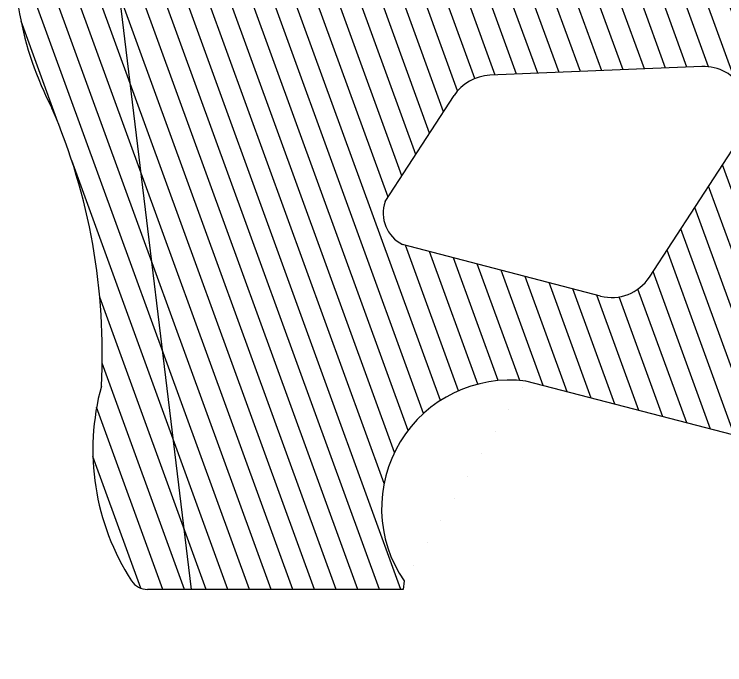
# Model space of a CAD drawing. Header units: millimetres. Extents: x -58888 to 139371, y -43158 to 38068.
# Drawn here: x 58971 to 70064, y 11278 to 21438 of the extents above; entities that cross this region are included whole.
import ezdxf

# ---------------------------------------------------------------- set-up
doc = ezdxf.new("R2010")
doc.units = ezdxf.units.MM
doc.layers.add('图层2', color=108, linetype='Continuous')

msp = doc.modelspace()

# ---------------------------------------------------------------- hatches: boundary and pattern name
at = {"layer": '图层2', "linetype": 'ByBlock'}
h = msp.add_hatch(dxfattribs=at)
h.set_pattern_fill('ANSI31', color=4, scale=100, angle=65)
h.set_pattern_definition([(110, (-788066.6, 274993.84), (-298.35241, -108.5914), [])])
h.paths.add_polyline_path([(65836.96, 20165.586, -0.242813426), (66394.82, 20483.373), (69706.895, 20620.57, -0.609252007), (70322.698, 19539.556), (68887.181, 17332.071, -0.322778908), (68123.999, 17036.263), (65033.983, 17840.674, -0.376479453), (64760.611, 18510.416)], flags=16)
h.paths.add_polyline_path([(70467.917, 17378.257), (72458.881, 20439.888, -0.242813426), (73016.741, 20757.675), (77238.842, 20932.568, -0.609252007), (77854.644, 19851.555), (75155.142, 15700.359, -0.322778908), (74391.96, 15404.551), (70878.398, 16319.222, -0.511968469)], flags=16)
h.paths.add_polyline_path([(76735.877, 15746.546), (79990.827, 20751.887, -0.242813426), (80548.687, 21069.673), (86761.762, 21327.039, -0.296342526), (87963.55, 20449.066, -0.201213631), (87933.875, 19001.917), (87126.639, 17509.034, 0.092385192), (85440.753, 14144.335, -0.34522848), (83286.079, 13089.182), (77146.358, 14687.51, -0.511968469)], flags=16)
h.paths.add_polyline_path([(60363.725, 23775.99), (59706.529, 23696.48, 0.345162234), (59008.46, 22998.808, 0.151565721), (59559.143, 19970.45, -0.115864056), (60331.189, 15629.365, 0.213121071), (60802.686, 12587.167, 0.248717019), (61051.01, 12455.497), (61733.305, 12455.497)])
edge = h.paths.add_edge_path()
edge.add_line((100600.551, 20009.2), (100600.551, 20609.2))
edge.add_line((100600.551, 20609.2), (100799.903, 20609.2))
edge.add_line((100799.903, 20609.2), (100799.903, 21647.271))
edge.add_line((100799.903, 21647.271), (97558, 21647.271))
edge.add_line((97558, 21647.271), (97558, 21151.34))
edge.add_line((97558, 21151.34), (98100.103, 21151.34))
edge.add_arc((98100.103, 20851.34), 300, 45.0173803, 90, ccw=False)
edge.add_line((98312.171, 21063.536), (98461.673, 20914.124))
edge.add_arc((98249.606, 20701.928), 300, 3.4703282, 45.0173803, ccw=False)
edge.add_line((98549.055, 20720.087), (98599.202, 19893.166))
edge.add_arc((98299.752, 19875.006), 300, -36.114949, 3.4703282, ccw=False)
edge.add_line((98542.103, 19698.184), (97583.12, 18383.811))
edge.add_arc((97340.769, 18560.633), 300, 270, 323.885051, ccw=False)
edge.add_line((97340.769, 18260.633), (94965.958, 18260.633))
edge.add_arc((94965.958, 18560.633), 300, 209.6387518, 270, ccw=False)
edge.add_line((94705.21, 18412.274), (93904.335, 19819.852))
edge.add_arc((94165.083, 19968.211), 300, 183.3685003, 209.6387518, ccw=False)
edge.add_line((93865.601, 19950.584), (93845.849, 20286.173))
edge.add_arc((94145.33, 20303.8), 300, 134.9825485, 183.3685003, ccw=False)
edge.add_line((93933.263, 20515.997), (94481.136, 21063.536))
edge.add_arc((94693.203, 20851.34), 300, 90, 134.9825485, ccw=False)
edge.add_line((94693.203, 21151.34), (95158, 21151.34))
edge.add_line((95158, 21151.34), (95158, 21647.271))
edge.add_line((95158, 21647.271), (63473.898, 21647.271))
edge.add_line((63473.898, 21647.271), (63473.898, 22586.199))
edge.add_line((63473.898, 22586.199), (61514.641, 22586.199))
edge.add_line((61514.641, 22586.199), (61514.641, 24065.435))
edge.add_line((61514.641, 24065.435), (60526.306, 24065.435))
edge.add_line((60526.306, 24065.435), (60363.725, 23775.99))
edge.add_line((60363.725, 23775.99), (61733.305, 12455.497))
edge.add_line((61733.305, 12455.497), (65042.225, 12455.497))
edge.add_line((65042.225, 12455.497), (65058.321, 12586.972))
edge.add_arc((66708.861, 13721.172), 2002.672, 82.8797516, 214.4956419, ccw=False)
edge.add_line((66957.097, 15708.4), (83975.687, 11278.022))
edge.add_line((83975.687, 11278.022), (90632.29, 11278.022))
edge.add_arc((90632.29, 11378.022), 100, 270, 369.2135186)
edge.add_arc((105659.748, 13815.578), 15123.869, 161.012335, 189.2135186, ccw=False)
edge.add_arc((92523.9, 18367.017), 1222.248, 34.2506382, 162.4117108, ccw=False)
edge.add_line((93534.189, 19054.915), (94183.078, 17914.462))
edge.add_arc((94791.49, 18260.633), 700, 209.6387518, 270)
edge.add_line((94791.49, 17560.633), (97493.248, 17560.633))
edge.add_arc((97493.248, 18260.633), 700, 270, 323.885051)
edge.add_line((98058.733, 17848.048), (99425.835, 19721.785))
edge.add_arc((99991.321, 19309.2), 700, 90, 143.885051, ccw=False)
edge.add_line((99991.321, 20009.2), (100600.551, 20009.2))
h.paths.add_polyline_path([(114122.131, 20009.2), (116363.725, 22584.872), (116363.725, 23214.828), (101749.903, 23214.828), (101749.903, 21647.271), (101399.903, 21647.271), (101399.903, 20609.2), (101600.551, 20609.2), (101600.551, 20009.2)])

# ---------------------------------------------------------------- linework, layer by layer
at = {"color": 2, "linetype": 'ByBlock'}
for centre, radius, start, end in [((64164.176, 22372.087), 5193.668, 173.0692175, 207.5431396), ((50704.146, 16156.427), 9641.46, 356.8662924, 23.3025011), ((66708.861, 13721.172), 2002.672, 82.8797516, 214.4956419), ((63973.474, 14636.23), 3775.256, 164.7480461, 212.8718154), ((61051.01, 12755.497), 300, 214.1318508, 270)]:
    msp.add_arc(centre, radius, start, end, dxfattribs=at)
at = {"layer": '图层2', "color": 2, "linetype": 'ByBlock'}
for p, q in [((60363.725, 23775.99), (61733.305, 12455.497)), ((69706.895, 20620.57), (66394.82, 20483.373)), ((64760.611, 18510.416), (65836.96, 20165.586)), ((68887.181, 17332.071), (70322.698, 19539.556)), ((68123.999, 17036.263), (65033.983, 17840.674)), ((83975.687, 11278.022), (66957.097, 15708.4)), ((65058.321, 12586.972), (65042.225, 12455.497)), ((65042.225, 12455.497), (61051.01, 12455.497))]:
    msp.add_line(p, q, dxfattribs=at)
for centre, radius, start, end in [((69735.867, 19921.17), 700, 326.9642407, 92.3720254), ((66423.791, 19783.973), 700, 92.3720254, 146.9642407), ((65279.001, 18331.347), 548.447, 160.9433645, 243.4646637), ((68300.349, 17713.685), 700, 255.4083008, 326.9642407)]:
    msp.add_arc(centre, radius, start, end, dxfattribs=at)

doc.saveas('drawing.dxf')
